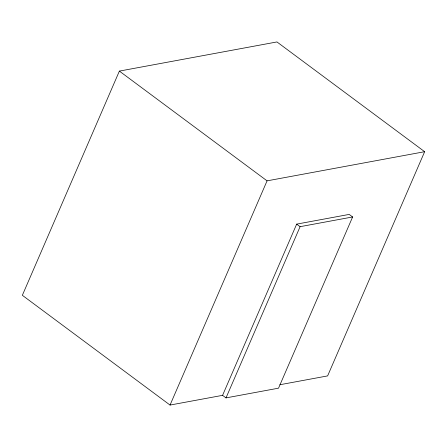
<?xml version="1.0" encoding="UTF-8"?>
<svg xmlns="http://www.w3.org/2000/svg" width="447" height="447" viewBox="0 0 447 447"><rect width="100%" height="100%" fill="white"/><g stroke="black" fill="none" stroke-linecap="round" stroke-linejoin="round"><path stroke-width="0.67" d="M279.872 384.738L327.623 375.905L424.65 151.695L276.956 41.94L119.377 71.095L22.35 295.305L170.044 405.06L222.572 395.344L226.003 397.897L278.531 388.175L352.622 216.963L349.191 214.409L296.663 224.126L222.572 395.344M170.044 405.06L267.066 180.851L424.65 151.695M226.003 397.897L300.099 226.679L352.622 216.963M119.377 71.095L267.066 180.851M296.663 224.126L300.099 226.679"/></g></svg>
